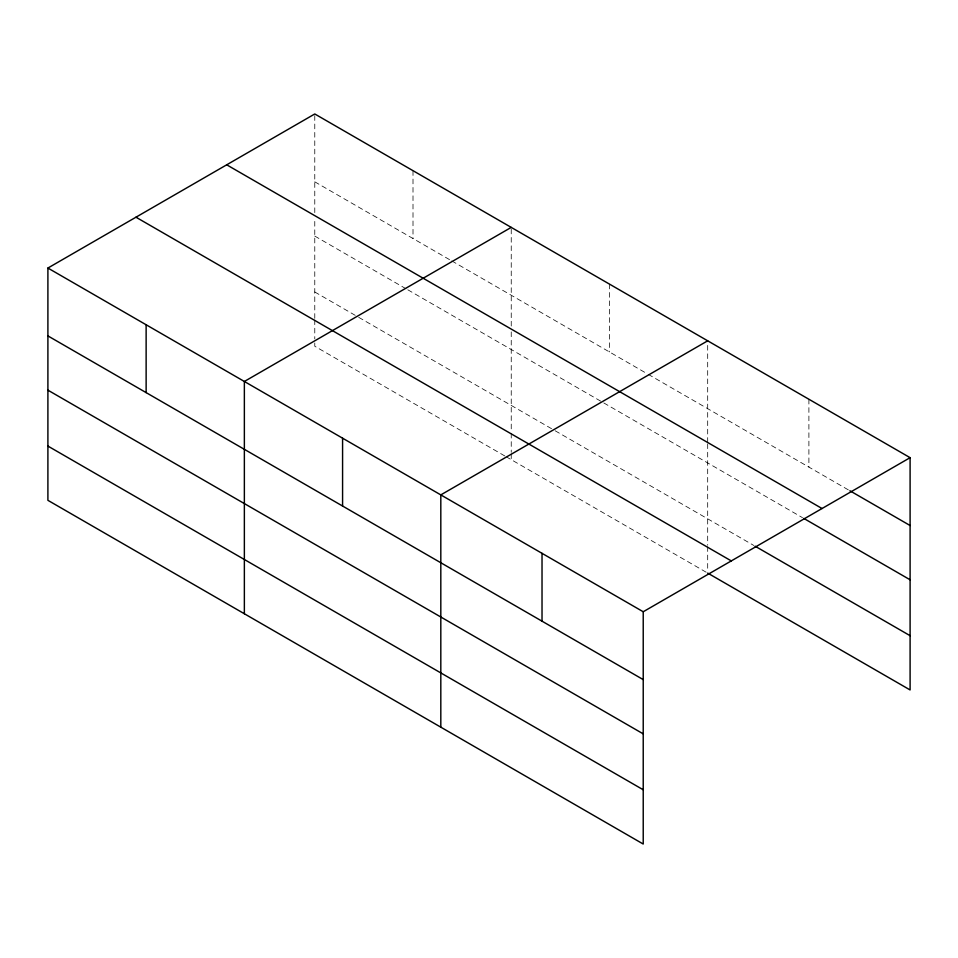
<?xml version="1.0" encoding="UTF-8"?>
<svg xmlns="http://www.w3.org/2000/svg" width="958" height="958" viewBox="0 0 958 958"><rect width="100%" height="100%" fill="white"/><g stroke="black" fill="none" stroke-linecap="round" stroke-linejoin="round"><path stroke-width="0.72" stroke-dasharray="4.79 3.59" d="M314.775 318.379L314.775 218.484M314.775 212.616L314.775 113.966M511.237 331.899L511.237 431.807M511.237 326.043L511.237 227.393M707.687 443.865L707.687 545.234M707.687 442.392L707.687 340.82M314.775 181.816L450.488 260.169M451.781 260.911L646.937 373.596M648.231 374.339L848.608 490.029M314.775 236.075L406.539 289.065M407.833 289.807L802.493 517.655M314.775 291.986L357.43 316.607M358.723 317.349L553.88 430.034M555.173 430.777L753.814 545.461M504.77 455.936L314.775 346.245L314.775 340.377M506.064 456.679L706.393 572.345M808.899 399.246L808.899 467.097M707.687 546.695L707.687 571.627M609.456 284.107L609.456 351.957M511.237 433.267L511.237 452.332M511.237 453.805L511.237 459.672M413.006 170.68L413.006 238.53M314.775 319.852L314.775 338.916"/><path stroke-width="1.44" d="M47.9 268.048L643.225 611.755L643.225 844.034L47.9 500.327L47.9 268.048L314.775 113.966L910.1 457.673L910.1 689.952L707.687 573.088M511.237 227.393L244.362 381.476L244.362 613.743M707.687 340.82L440.812 494.891L440.812 727.17M643.225 611.755L910.1 457.673M849.89 490.759L910.1 525.523M226.711 164.812L822.036 508.518M803.774 518.398L910.1 579.782M755.096 546.192L910.1 635.693M135.964 217.203L731.289 560.909M47.9 335.899L643.225 679.605M47.9 390.157L643.225 733.864M47.9 446.069L643.225 789.775M542.024 553.329L542.024 621.179M342.581 438.177L342.581 506.028M146.131 324.762L146.131 392.612"/></g></svg>
